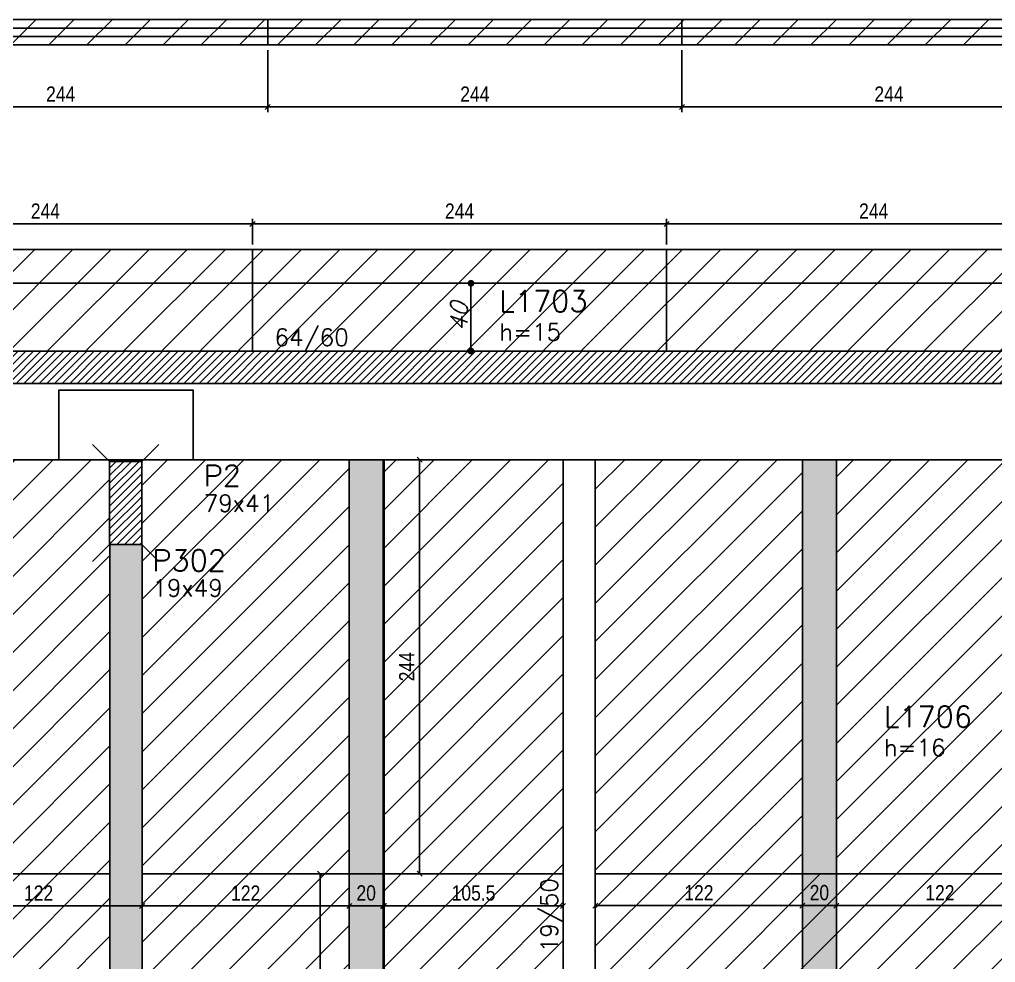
# Model space of a CAD drawing. Extents: x 1860 to 8661, y -614 to 3008.
# Drawn here: x 4074 to 4649, y 1777 to 2332 of the extents above; entities that cross this region are included whole.
import ezdxf

# ---------------------------------------------------------------- set-up
doc = ezdxf.new("R2010")
doc.units = 0
for name, color, linetype in [('COTA', 241, 'Continuous'), ('F-AUX-RED', 1, 'Continuous'), ('F-COTAS', 106, 'Continuous'), ('F-DESNIVEL-1', 254, 'Continuous'), ('F-LAJES', 3, 'Continuous'), ('F-LAJES-DIM', 2, 'Continuous'), ('F-LAJES-NOME', 4, 'Continuous'), ('F-PILARES-DIM', 172, 'Continuous'), ('F-PILARES-HACH', 174, 'Continuous'), ('F-PILARES-M', 170, 'Continuous'), ('F-PILARES-N', 170, 'Continuous'), ('F-PILARES-NASCE', 4, 'Continuous'), ('F-PILARES-NOME', 170, 'Continuous'), ('F-VIGAS', 3, 'Continuous'), ('F-VIGAS-DIM', 2, 'Continuous'), ('Painéis', 200, 'Continuous'), ('SARR_2.2x7', 40, 'Continuous')]:
    doc.layers.add(name, color=color, linetype=linetype)
doc.layers.add('Hachura', color=251, linetype='Continuous', lineweight=9)
doc.styles.add('COTA TECNICA-50', font='techl___.ttf', dxfattribs={"height": 9})
doc.styles.add('CP-TEXT-INCL', font='romans.shx', dxfattribs={"oblique": 20})
doc.styles.add('MCP', font='romans.shx')
doc.dimstyles.new('COTA PAINEL-50', dxfattribs={"dimtxt": 9, "dimasz": 3, "dimexe": 3, "dimexo": 3, "dimgap": 3, "dimtad": 1, "dimdec": 1, "dimzin": 12, "dimdsep": 46, "dimtxsty": 'COTA TECNICA-50', "dimblk1": 'OBLIQUE', "dimblk2": 'OBLIQUE', "dimsah": 1, "dimcen": 0.9, "dimclrd": 4, "dimclre": 4, "dimclrt": 240, "dimadec": 1, "dimazin": 3, "dimtfac": 1, "dimtdec": 1, "dimtmove": 0, "dimatfit": 3, "dimfxl": 1, "dimtolj": 1, "dimtzin": 12, "dimarcsym": 0})
doc.dimstyles.new('CP-COTAS-50', dxfattribs={"dimscale": 0.8, "dimtxt": 12.5, "dimasz": 5, "dimexe": 5, "dimexo": 5, "dimgap": 2.5, "dimtad": 1, "dimdec": 1, "dimdsep": 46, "dimtxsty": 'CP-TEXT-INCL', "dimblk1": 'DOT', "dimblk2": 'DOT', "dimsah": 1, "dimcen": 9, "dimclrd": 256, "dimclre": 256, "dimclrt": 256, "dimadec": 0, "dimazin": 0, "dimtfac": 1, "dimtdec": 1, "dimtmove": 2, "dimatfit": 3, "dimldrblk": 'DOT', "dimfxl": 5, "dimtolj": 1, "dimarcsym": 0})

# ---------------------------------------------------------------- blocks, each defined once
blk = doc.blocks.new('_Dot')
at = {"color": 0, "linetype": 'ByBlock', "lineweight": -2}
blk.add_line((-0.5, 0), (-1, 0), dxfattribs=at)
at = {"color": 0, "linetype": 'ByBlock', "const_width": 0.5}
blk.add_lwpolyline([(-0.25, 0, 1), (0.25, 0, 1)], format="xyb", close=True, dxfattribs=at)
blk = doc.blocks.new('*D67')
at = {"layer": 'Defpoints', "color": 0, "transparency": 16777216}
for p in [(4339.61, 2176.89), (4339.61, 2136.89), (4339.61, 2136.89)]:
    blk.add_point(p, dxfattribs=at)
at = {"layer": 'F-COTAS', "lineweight": -2, "transparency": 16777216}
blk.add_line((4339.61, 2172.89), (4339.61, 2140.89), dxfattribs=at)
at = {"layer": 'F-COTAS', "lineweight": -2, "transparency": 16777216, "xscale": 4, "yscale": 4, "zscale": 4}
for p, rotation in [((4339.61, 2176.89), 90), ((4339.61, 2136.89), 270)]:
    blk.add_blockref('_Dot', p, dxfattribs=dict(at, rotation=rotation))
at = {"layer": 'F-COTAS', "transparency": 16777216, "insert": (4332.61, 2156.89), "char_height": 10, "attachment_point": 5, "rotation": 90, "style": 'CP-TEXT-INCL'}
blk.add_mtext('\\A1;40', dxfattribs=at)
blk = doc.blocks.new('_Oblique')
at = {"color": 0, "linetype": 'ByBlock', "lineweight": -2}
blk.add_line((-0.5, -0.5), (0.5, 0.5), dxfattribs=at)
blk = doc.blocks.new('*D80')
at = {"layer": 'COTA', "color": 4, "lineweight": -2, "transparency": 16777216}
for p, q in [((4412.87, 1825.89), (4412.87, 1807.12)), ((4534.87, 1825.89), (4534.87, 1807.12)), ((4412.87, 1810.12), (4534.87, 1810.12))]:
    blk.add_line(p, q, dxfattribs=at)
at = {"layer": 'Defpoints', "color": 0, "transparency": 16777216}
for p in [(4412.87, 1828.89), (4534.87, 1828.89), (4534.87, 1810.12)]:
    blk.add_point(p, dxfattribs=at)
at = {"layer": 'COTA', "color": 4, "lineweight": -2, "transparency": 16777216, "xscale": 3, "yscale": 3, "zscale": 3, "rotation": 180}
blk.add_blockref('_Oblique', (4412.87, 1810.12), dxfattribs=at)
at = {"layer": 'COTA', "color": 4, "lineweight": -2, "transparency": 16777216, "xscale": 3, "yscale": 3, "zscale": 3}
blk.add_blockref('_Oblique', (4534.87, 1810.12), dxfattribs=at)
at = {"layer": 'COTA', "color": 240, "transparency": 16777216, "insert": (4473.87, 1817.67), "char_height": 9, "attachment_point": 5, "style": 'COTA TECNICA-50'}
blk.add_mtext('\\A1;122', dxfattribs=at)
blk = doc.blocks.new('*D81')
at = {"layer": 'COTA', "color": 4, "lineweight": -2, "transparency": 16777216}
for p, q in [((4534.87, 1825.89), (4534.87, 1807.12)), ((4554.87, 1825.89), (4554.87, 1807.12)), ((4534.87, 1810.12), (4554.87, 1810.12))]:
    blk.add_line(p, q, dxfattribs=at)
at = {"layer": 'Defpoints', "color": 0, "transparency": 16777216}
for p in [(4534.87, 1828.89), (4554.87, 1828.89), (4554.87, 1810.12)]:
    blk.add_point(p, dxfattribs=at)
at = {"layer": 'COTA', "color": 4, "lineweight": -2, "transparency": 16777216, "xscale": 3, "yscale": 3, "zscale": 3, "rotation": 180}
blk.add_blockref('_Oblique', (4534.87, 1810.12), dxfattribs=at)
at = {"layer": 'COTA', "color": 4, "lineweight": -2, "transparency": 16777216, "xscale": 3, "yscale": 3, "zscale": 3}
blk.add_blockref('_Oblique', (4554.87, 1810.12), dxfattribs=at)
at = {"layer": 'COTA', "color": 240, "transparency": 16777216, "insert": (4544.87, 1817.71), "char_height": 9, "attachment_point": 5, "style": 'COTA TECNICA-50'}
blk.add_mtext('\\A1;20', dxfattribs=at)
blk = doc.blocks.new('*D82')
at = {"layer": 'COTA', "color": 4, "lineweight": -2, "transparency": 16777216}
for p, q in [((4554.87, 1825.89), (4554.87, 1807.12)), ((4676.87, 1825.89), (4676.87, 1807.12)), ((4554.87, 1810.12), (4676.87, 1810.12))]:
    blk.add_line(p, q, dxfattribs=at)
at = {"layer": 'Defpoints', "color": 0, "transparency": 16777216}
for p in [(4554.87, 1828.89), (4676.87, 1828.89), (4676.87, 1810.12)]:
    blk.add_point(p, dxfattribs=at)
at = {"layer": 'COTA', "color": 4, "lineweight": -2, "transparency": 16777216, "xscale": 3, "yscale": 3, "zscale": 3, "rotation": 180}
blk.add_blockref('_Oblique', (4554.87, 1810.12), dxfattribs=at)
at = {"layer": 'COTA', "color": 4, "lineweight": -2, "transparency": 16777216, "xscale": 3, "yscale": 3, "zscale": 3}
blk.add_blockref('_Oblique', (4676.87, 1810.12), dxfattribs=at)
at = {"layer": 'COTA', "color": 240, "transparency": 16777216, "insert": (4615.87, 1817.67), "char_height": 9, "attachment_point": 5, "style": 'COTA TECNICA-50'}
blk.add_mtext('\\A1;122', dxfattribs=at)
blk = doc.blocks.new('*D376')
at = {"layer": 'COTA', "color": 4, "lineweight": -2, "transparency": 16777216}
for p, q in [((3966.87, 2199.79), (3966.87, 2214.83)), ((4210.87, 2199.79), (4210.87, 2214.83)), ((3966.87, 2211.83), (4210.87, 2211.83))]:
    blk.add_line(p, q, dxfattribs=at)
at = {"layer": 'Defpoints', "color": 0, "transparency": 16777216}
for p in [(4210.87, 2211.83), (3966.87, 2196.79), (4210.87, 2196.79)]:
    blk.add_point(p, dxfattribs=at)
at = {"layer": 'COTA', "color": 4, "lineweight": -2, "transparency": 16777216, "xscale": 3, "yscale": 3, "zscale": 3, "rotation": 180}
blk.add_blockref('_Oblique', (3966.87, 2211.83), dxfattribs=at)
at = {"layer": 'COTA', "color": 4, "lineweight": -2, "transparency": 16777216, "xscale": 3, "yscale": 3, "zscale": 3}
blk.add_blockref('_Oblique', (4210.87, 2211.83), dxfattribs=at)
at = {"layer": 'COTA', "color": 240, "transparency": 16777216, "insert": (4088.87, 2219.4), "char_height": 9, "attachment_point": 5, "style": 'COTA TECNICA-50'}
blk.add_mtext('\\A1;244', dxfattribs=at)
blk = doc.blocks.new('*D377')
at = {"layer": 'COTA', "color": 4, "lineweight": -2, "transparency": 16777216}
for p, q in [((4210.87, 2199.79), (4210.87, 2214.83)), ((4454.87, 2199.79), (4454.87, 2214.83)), ((4210.87, 2211.83), (4454.87, 2211.83))]:
    blk.add_line(p, q, dxfattribs=at)
at = {"layer": 'Defpoints', "color": 0, "transparency": 16777216}
for p in [(4454.87, 2211.83), (4210.87, 2196.79), (4454.87, 2196.79)]:
    blk.add_point(p, dxfattribs=at)
at = {"layer": 'COTA', "color": 4, "lineweight": -2, "transparency": 16777216, "xscale": 3, "yscale": 3, "zscale": 3, "rotation": 180}
blk.add_blockref('_Oblique', (4210.87, 2211.83), dxfattribs=at)
at = {"layer": 'COTA', "color": 4, "lineweight": -2, "transparency": 16777216, "xscale": 3, "yscale": 3, "zscale": 3}
blk.add_blockref('_Oblique', (4454.87, 2211.83), dxfattribs=at)
at = {"layer": 'COTA', "color": 240, "transparency": 16777216, "insert": (4332.87, 2219.4), "char_height": 9, "attachment_point": 5, "style": 'COTA TECNICA-50'}
blk.add_mtext('\\A1;244', dxfattribs=at)
blk = doc.blocks.new('*D378')
at = {"layer": 'COTA', "color": 4, "lineweight": -2, "transparency": 16777216}
for p, q in [((4454.87, 2199.79), (4454.87, 2214.83)), ((4698.87, 2199.79), (4698.87, 2214.83)), ((4454.87, 2211.83), (4698.87, 2211.83))]:
    blk.add_line(p, q, dxfattribs=at)
at = {"layer": 'Defpoints', "color": 0, "transparency": 16777216}
for p in [(4698.87, 2211.83), (4454.87, 2196.79), (4698.87, 2196.79)]:
    blk.add_point(p, dxfattribs=at)
at = {"layer": 'COTA', "color": 4, "lineweight": -2, "transparency": 16777216, "xscale": 3, "yscale": 3, "zscale": 3, "rotation": 180}
blk.add_blockref('_Oblique', (4454.87, 2211.83), dxfattribs=at)
at = {"layer": 'COTA', "color": 4, "lineweight": -2, "transparency": 16777216, "xscale": 3, "yscale": 3, "zscale": 3}
blk.add_blockref('_Oblique', (4698.87, 2211.83), dxfattribs=at)
at = {"layer": 'COTA', "color": 240, "transparency": 16777216, "insert": (4576.87, 2219.4), "char_height": 9, "attachment_point": 5, "style": 'COTA TECNICA-50'}
blk.add_mtext('\\A1;244', dxfattribs=at)
blk = doc.blocks.new('*D324')
at = {"layer": 'COTA', "color": 4, "lineweight": -2, "transparency": 16777216}
for p, q in [((3975.87, 2314.3), (3975.87, 2277.79)), ((4219.87, 2314.3), (4219.87, 2277.79)), ((3975.87, 2280.79), (4219.87, 2280.79))]:
    blk.add_line(p, q, dxfattribs=at)
at = {"layer": 'Defpoints', "color": 0, "transparency": 16777216}
for p in [(3975.87, 2317.3), (4219.87, 2317.3), (4219.87, 2280.79)]:
    blk.add_point(p, dxfattribs=at)
at = {"layer": 'COTA', "color": 4, "lineweight": -2, "transparency": 16777216, "xscale": 3, "yscale": 3, "zscale": 3, "rotation": 180}
blk.add_blockref('_Oblique', (3975.87, 2280.79), dxfattribs=at)
at = {"layer": 'COTA', "color": 4, "lineweight": -2, "transparency": 16777216, "xscale": 3, "yscale": 3, "zscale": 3}
blk.add_blockref('_Oblique', (4219.87, 2280.79), dxfattribs=at)
at = {"layer": 'COTA', "color": 240, "transparency": 16777216, "insert": (4097.87, 2288.35), "char_height": 9, "attachment_point": 5, "style": 'COTA TECNICA-50'}
blk.add_mtext('\\A1;244', dxfattribs=at)
blk = doc.blocks.new('*D325')
at = {"layer": 'COTA', "color": 4, "lineweight": -2, "transparency": 16777216}
for p, q in [((4219.87, 2314.3), (4219.87, 2277.79)), ((4463.87, 2314.3), (4463.87, 2277.79)), ((4219.87, 2280.79), (4463.87, 2280.79))]:
    blk.add_line(p, q, dxfattribs=at)
at = {"layer": 'Defpoints', "color": 0, "transparency": 16777216}
for p in [(4219.87, 2317.3), (4463.87, 2317.3), (4463.87, 2280.79)]:
    blk.add_point(p, dxfattribs=at)
at = {"layer": 'COTA', "color": 4, "lineweight": -2, "transparency": 16777216, "xscale": 3, "yscale": 3, "zscale": 3, "rotation": 180}
blk.add_blockref('_Oblique', (4219.87, 2280.79), dxfattribs=at)
at = {"layer": 'COTA', "color": 4, "lineweight": -2, "transparency": 16777216, "xscale": 3, "yscale": 3, "zscale": 3}
blk.add_blockref('_Oblique', (4463.87, 2280.79), dxfattribs=at)
at = {"layer": 'COTA', "color": 240, "transparency": 16777216, "insert": (4341.87, 2288.35), "char_height": 9, "attachment_point": 5, "style": 'COTA TECNICA-50'}
blk.add_mtext('\\A1;244', dxfattribs=at)
blk = doc.blocks.new('*D326')
at = {"layer": 'COTA', "color": 4, "lineweight": -2, "transparency": 16777216}
for p, q in [((4463.87, 2314.3), (4463.87, 2277.79)), ((4707.87, 2314.3), (4707.87, 2277.79)), ((4463.87, 2280.79), (4707.87, 2280.79))]:
    blk.add_line(p, q, dxfattribs=at)
at = {"layer": 'Defpoints', "color": 0, "transparency": 16777216}
for p in [(4463.87, 2317.3), (4707.87, 2317.3), (4707.87, 2280.79)]:
    blk.add_point(p, dxfattribs=at)
at = {"layer": 'COTA', "color": 4, "lineweight": -2, "transparency": 16777216, "xscale": 3, "yscale": 3, "zscale": 3, "rotation": 180}
blk.add_blockref('_Oblique', (4463.87, 2280.79), dxfattribs=at)
at = {"layer": 'COTA', "color": 4, "lineweight": -2, "transparency": 16777216, "xscale": 3, "yscale": 3, "zscale": 3}
blk.add_blockref('_Oblique', (4707.87, 2280.79), dxfattribs=at)
at = {"layer": 'COTA', "color": 240, "transparency": 16777216, "insert": (4585.87, 2288.35), "char_height": 9, "attachment_point": 5, "style": 'COTA TECNICA-50'}
blk.add_mtext('\\A1;244', dxfattribs=at)
blk = doc.blocks.new('*D672')
at = {"layer": 'COTA', "color": 4, "lineweight": -2, "transparency": 16777216}
for p, q in [((4023.87, 1825.89), (4023.87, 1806.93)), ((4145.87, 1825.89), (4145.87, 1806.93)), ((4023.87, 1809.93), (4145.87, 1809.93))]:
    blk.add_line(p, q, dxfattribs=at)
at = {"layer": 'Defpoints', "color": 0, "transparency": 16777216}
for p in [(4023.87, 1828.89), (4145.87, 1828.89), (4145.87, 1809.93)]:
    blk.add_point(p, dxfattribs=at)
at = {"layer": 'COTA', "color": 4, "lineweight": -2, "transparency": 16777216, "xscale": 3, "yscale": 3, "zscale": 3, "rotation": 180}
blk.add_blockref('_Oblique', (4023.87, 1809.93), dxfattribs=at)
at = {"layer": 'COTA', "color": 4, "lineweight": -2, "transparency": 16777216, "xscale": 3, "yscale": 3, "zscale": 3}
blk.add_blockref('_Oblique', (4145.87, 1809.93), dxfattribs=at)
at = {"layer": 'COTA', "color": 240, "transparency": 16777216, "insert": (4084.87, 1817.48), "char_height": 9, "attachment_point": 5, "style": 'COTA TECNICA-50'}
blk.add_mtext('\\A1;122', dxfattribs=at)
blk = doc.blocks.new('*D673')
at = {"layer": 'COTA', "color": 4, "lineweight": -2, "transparency": 16777216}
for p, q in [((4145.87, 1825.89), (4145.87, 1806.93)), ((4267.87, 1825.89), (4267.87, 1806.93)), ((4145.87, 1809.93), (4267.87, 1809.93))]:
    blk.add_line(p, q, dxfattribs=at)
at = {"layer": 'Defpoints', "color": 0, "transparency": 16777216}
for p in [(4145.87, 1828.89), (4267.87, 1828.89), (4267.87, 1809.93)]:
    blk.add_point(p, dxfattribs=at)
at = {"layer": 'COTA', "color": 4, "lineweight": -2, "transparency": 16777216, "xscale": 3, "yscale": 3, "zscale": 3, "rotation": 180}
blk.add_blockref('_Oblique', (4145.87, 1809.93), dxfattribs=at)
at = {"layer": 'COTA', "color": 4, "lineweight": -2, "transparency": 16777216, "xscale": 3, "yscale": 3, "zscale": 3}
blk.add_blockref('_Oblique', (4267.87, 1809.93), dxfattribs=at)
at = {"layer": 'COTA', "color": 240, "transparency": 16777216, "insert": (4206.87, 1817.48), "char_height": 9, "attachment_point": 5, "style": 'COTA TECNICA-50'}
blk.add_mtext('\\A1;122', dxfattribs=at)
blk = doc.blocks.new('*D674')
at = {"layer": 'COTA', "color": 4, "lineweight": -2, "transparency": 16777216}
for p, q in [((4267.87, 1825.89), (4267.87, 1806.93)), ((4287.87, 1825.89), (4287.87, 1806.93)), ((4267.87, 1809.93), (4287.87, 1809.93))]:
    blk.add_line(p, q, dxfattribs=at)
at = {"layer": 'Defpoints', "color": 0, "transparency": 16777216}
for p in [(4267.87, 1828.89), (4287.87, 1828.89), (4287.87, 1809.93)]:
    blk.add_point(p, dxfattribs=at)
at = {"layer": 'COTA', "color": 4, "lineweight": -2, "transparency": 16777216, "xscale": 3, "yscale": 3, "zscale": 3, "rotation": 180}
blk.add_blockref('_Oblique', (4267.87, 1809.93), dxfattribs=at)
at = {"layer": 'COTA', "color": 4, "lineweight": -2, "transparency": 16777216, "xscale": 3, "yscale": 3, "zscale": 3}
blk.add_blockref('_Oblique', (4287.87, 1809.93), dxfattribs=at)
at = {"layer": 'COTA', "color": 240, "transparency": 16777216, "insert": (4277.87, 1817.52), "char_height": 9, "attachment_point": 5, "style": 'COTA TECNICA-50'}
blk.add_mtext('\\A1;20', dxfattribs=at)
blk = doc.blocks.new('*D675')
at = {"layer": 'COTA', "color": 4, "lineweight": -2, "transparency": 16777216}
for p, q in [((4288.37, 1825.89), (4288.37, 1806.93)), ((4393.87, 1825.89), (4393.87, 1806.93)), ((4288.37, 1809.93), (4393.87, 1809.93))]:
    blk.add_line(p, q, dxfattribs=at)
at = {"layer": 'Defpoints', "color": 0, "transparency": 16777216}
for p in [(4288.37, 1828.89), (4393.87, 1828.89), (4393.87, 1809.93)]:
    blk.add_point(p, dxfattribs=at)
at = {"layer": 'COTA', "color": 4, "lineweight": -2, "transparency": 16777216, "xscale": 3, "yscale": 3, "zscale": 3, "rotation": 180}
blk.add_blockref('_Oblique', (4288.37, 1809.93), dxfattribs=at)
at = {"layer": 'COTA', "color": 4, "lineweight": -2, "transparency": 16777216, "xscale": 3, "yscale": 3, "zscale": 3}
blk.add_blockref('_Oblique', (4393.87, 1809.93), dxfattribs=at)
at = {"layer": 'COTA', "color": 240, "transparency": 16777216, "insert": (4341.12, 1817.52), "char_height": 9, "attachment_point": 5, "style": 'COTA TECNICA-50'}
blk.add_mtext('\\A1;105.5', dxfattribs=at)
blk = doc.blocks.new('*D681')
at = {"layer": 'COTA', "color": 4, "lineweight": -2, "transparency": 16777216}
for p, q in [((4285.37, 1828.89), (4247.68, 1828.89)), ((4250.68, 1584.89), (4250.68, 1828.89)), ((4285.37, 1584.89), (4247.68, 1584.89))]:
    blk.add_line(p, q, dxfattribs=at)
at = {"layer": 'Defpoints', "color": 0, "transparency": 16777216}
for p in [(4250.68, 1828.89), (4288.37, 1828.89), (4288.37, 1584.89)]:
    blk.add_point(p, dxfattribs=at)
at = {"layer": 'COTA', "color": 4, "lineweight": -2, "transparency": 16777216, "xscale": 3, "yscale": 3, "zscale": 3}
for p, rotation in [((4250.68, 1828.89), 90), ((4250.68, 1584.89), 270)]:
    blk.add_blockref('_Oblique', p, dxfattribs=dict(at, rotation=rotation))
at = {"layer": 'COTA', "color": 240, "transparency": 16777216, "insert": (4243.12, 1706.89), "char_height": 9, "attachment_point": 5, "rotation": 90, "style": 'COTA TECNICA-50'}
blk.add_mtext('\\A1;244', dxfattribs=at)
blk = doc.blocks.new('*D679')
at = {"layer": 'COTA', "color": 4, "lineweight": -2, "transparency": 16777216}
for p, q in [((4291.37, 2072.89), (4312.33, 2072.89)), ((4309.33, 1828.89), (4309.33, 2072.89)), ((4291.37, 1828.89), (4312.33, 1828.89))]:
    blk.add_line(p, q, dxfattribs=at)
at = {"layer": 'Defpoints', "color": 0, "transparency": 16777216}
for p in [(4288.37, 2072.89), (4309.33, 2072.89), (4288.37, 1828.89)]:
    blk.add_point(p, dxfattribs=at)
at = {"layer": 'COTA', "color": 4, "lineweight": -2, "transparency": 16777216, "xscale": 3, "yscale": 3, "zscale": 3}
for p, rotation in [((4309.33, 2072.89), 90), ((4309.33, 1828.89), 270)]:
    blk.add_blockref('_Oblique', p, dxfattribs=dict(at, rotation=rotation))
at = {"layer": 'COTA', "color": 240, "transparency": 16777216, "insert": (4301.76, 1950.89), "char_height": 9, "attachment_point": 5, "rotation": 90, "style": 'COTA TECNICA-50'}
blk.add_mtext('\\A1;244', dxfattribs=at)

msp = doc.modelspace()

# ---------------------------------------------------------------- hatches: boundary and pattern name
at = {"layer": 'F-AUX-RED'}
h = msp.add_hatch(dxfattribs=at)
h.set_pattern_fill('ANSI31', color=256)
h.set_pattern_definition([(45, (4454.8736, -4261.1125), (-2.245064, 2.245064), [])])
h.paths.add_polyline_path([(5582.87, 2136.89), (3294.87, 2136.89), (3294.87, 2117.89), (5563.87, 2117.89), (5563.87, 2029.89), (5582.87, 2029.89)])
at = {"layer": 'F-PILARES-HACH', "linetype": 'Continuous'}
h = msp.add_hatch(dxfattribs=at)
h.set_pattern_fill('ANSI31', color=256, style=0)
h.set_pattern_definition([(45, (4454.8736, 10738.8875), (-2.245064, 2.245064), [])])
h.paths.add_polyline_path([(4126.63, 2022.92), (4145.63, 2022.92), (4145.63, 2071.92), (4126.63, 2071.92)], flags=16)
at = {"layer": 'Hachura', "linetype": 'ByBlock'}
h = msp.add_hatch(dxfattribs=at)
h.set_pattern_fill('ANSI31', color=256, scale=5)
h.paths.add_polyline_path([(3234.87, 1436.29), (3294.87, 1436.29), (3294.87, 1680.29), (3234.87, 1680.29)])
h.paths.add_polyline_path([(3234.87, 1680.29), (3294.87, 1680.29), (3294.87, 1924.29), (3234.87, 1924.29)])
h.paths.add_polyline_path([(3234.87, 1924.29), (3294.87, 1924.29), (3294.87, 2136.79), (3234.87, 2136.79)])
h.paths.add_polyline_path([(3478.87, 2136.79), (3478.87, 2196.79), (3234.87, 2196.79), (3234.87, 2136.79)])
h.paths.add_polyline_path([(3722.87, 2136.79), (3722.87, 2196.79), (3478.87, 2196.79), (3478.87, 2136.79)])
h.paths.add_polyline_path([(3966.87, 2136.79), (3966.87, 2196.79), (3722.87, 2196.79), (3722.87, 2136.79)])
h.paths.add_polyline_path([(4210.87, 2136.79), (4210.87, 2196.79), (3966.87, 2196.79), (3966.87, 2136.79)])
h.paths.add_polyline_path([(4454.87, 2136.79), (4454.87, 2196.79), (4210.87, 2196.79), (4210.87, 2136.79)])
h.paths.add_polyline_path([(4454.87, 2196.79), (4454.87, 2136.79), (4698.87, 2136.79), (4698.87, 2196.79)])
h.paths.add_polyline_path([(4698.87, 2196.79), (4698.87, 2136.79), (4942.87, 2136.79), (4942.87, 2196.79)])
h.paths.add_polyline_path([(4942.87, 2196.79), (4942.87, 2136.79), (5186.87, 2136.79), (5186.87, 2196.79)])
h.paths.add_polyline_path([(5186.87, 2196.79), (5186.87, 2136.79), (5430.87, 2136.79), (5430.87, 2196.79)])
h.paths.add_polyline_path([(5520.87, 2136.79), (5520.87, 2196.79), (5430.87, 2196.79), (5430.87, 2136.79)])
h.paths.add_polyline_path([(5439.87, 2332.3), (5439.87, 2317.3), (5535.87, 2317.3), (5535.87, 2332.3)])
h.paths.add_polyline_path([(5439.87, 2317.3), (5439.87, 2332.3), (5195.87, 2332.3), (5195.87, 2317.3)])
h.paths.add_polyline_path([(4951.87, 2332.3), (4951.87, 2317.3), (5195.87, 2317.3), (5195.87, 2332.3)])
h.paths.add_polyline_path([(4951.87, 2317.3), (4951.87, 2332.3), (4707.87, 2332.3), (4707.87, 2317.3)])
h.paths.add_polyline_path([(4463.87, 2332.3), (4463.87, 2317.3), (4707.87, 2317.3), (4707.87, 2332.3)])
h.paths.add_polyline_path([(4219.87, 2332.3), (4219.87, 2317.3), (4463.87, 2317.3), (4463.87, 2332.3)])
h.paths.add_polyline_path([(4219.87, 2317.3), (4219.87, 2332.3), (3975.87, 2332.3), (3975.87, 2317.3)])
h.paths.add_polyline_path([(3975.87, 2317.3), (3975.87, 2332.3), (3731.87, 2332.3), (3731.87, 2317.3)])
h.paths.add_polyline_path([(3731.87, 2317.3), (3731.87, 2332.3), (3487.87, 2332.3), (3487.87, 2317.3)])
h.paths.add_polyline_path([(3243.87, 2332.3), (3243.87, 2317.3), (3487.87, 2317.3), (3487.87, 2332.3)])
h.paths.add_polyline_path([(3153.66, 1932.79), (3168.66, 1932.79), (3168.66, 2176.79), (3153.66, 2176.79)])
h.paths.add_polyline_path([(3168.66, 1932.79), (3153.66, 1932.79), (3153.66, 1688.79), (3168.66, 1688.79)])
h.paths.add_polyline_path([(3153.66, 1665.29), (3168.66, 1665.29), (3168.66, 1688.79), (3153.66, 1688.79)])
h.paths.add_polyline_path([(3153.66, 1421.29), (3168.66, 1421.29), (3168.66, 1665.29), (3153.66, 1665.29)])
h = msp.add_hatch(dxfattribs=at)
h.set_pattern_fill('ANSI31', color=256, scale=5)
h.paths.add_polyline_path([(3707.37, 2072.89), (3585.37, 2072.89), (3585.37, 1828.89), (3707.37, 1828.89)])
h.paths.add_polyline_path([(3707.37, 1828.89), (3585.37, 1828.89), (3585.37, 1584.89), (3707.37, 1584.89)])
h.paths.add_polyline_path([(3727.37, 1828.89), (3707.37, 1828.89), (3707.37, 1584.89), (3727.37, 1584.89)])
h.paths.add_polyline_path([(3707.37, 1828.89), (3727.37, 1828.89), (3727.37, 2072.89), (3707.37, 2072.89)])
h.paths.add_polyline_path([(3849.37, 2070.89), (3847.37, 2072.89), (3797.37, 2072.89), (3727.37, 2072.89), (3727.37, 1828.89), (3849.37, 1828.89)])
h.paths.add_polyline_path([(3849.37, 1828.89), (3727.37, 1828.89), (3727.37, 1584.89), (3849.37, 1584.89)])
h.paths.add_polyline_path([(3869.37, 1828.89), (3849.37, 1828.89), (3849.37, 1584.89), (3869.37, 1584.89)])
h.paths.add_polyline_path([(3869.37, 2072.89), (3849.37, 2072.89), (3849.37, 1828.89), (3869.37, 1828.89)])
h.paths.add_polyline_path([(3869.37, 1828.89), (3991.37, 1828.89), (3991.37, 2072.89), (3869.37, 2072.89)])
h.paths.add_polyline_path([(3991.37, 1828.89), (3869.37, 1828.89), (3869.37, 1584.89), (3991.37, 1584.89)])
h.paths.add_polyline_path([(4023.87, 1584.89), (4126.87, 1584.89), (4126.87, 1828.89), (4023.87, 1828.89)])
h.paths.add_polyline_path([(4126.87, 2022.92), (4126.63, 2022.92), (4126.63, 2071.92), (4125.66, 2072.89), (4096.87, 2072.89), (4023.87, 2072.89), (4023.87, 1828.89), (4126.87, 1828.89)])
h.paths.add_polyline_path([(4145.87, 1584.89), (4267.87, 1584.89), (4267.87, 1828.89), (4145.87, 1828.89)])
h = msp.add_hatch(color=256, dxfattribs=at)
h.dxf.hatch_style = 1
h.paths.add_polyline_path([(3707.37, 1828.89), (3727.37, 1828.89), (3727.37, 2072.89), (3707.37, 2072.89)])
h.paths.add_polyline_path([(3727.37, 1828.89), (3707.37, 1828.89), (3707.37, 1584.89), (3727.37, 1584.89)])
h.paths.add_polyline_path([(3707.37, 1403.39), (3727.37, 1403.39), (3727.37, 1584.89), (3707.37, 1584.89)])
h.paths.add_polyline_path([(3849.37, 1403.39), (3869.37, 1403.39), (3869.37, 1584.89), (3849.37, 1584.89)])
h.paths.add_polyline_path([(3869.37, 1828.89), (3849.37, 1828.89), (3849.37, 1584.89), (3869.37, 1584.89)])
h.paths.add_polyline_path([(3869.37, 2072.89), (3849.37, 2072.89), (3849.37, 1828.89), (3869.37, 1828.89)])
h.paths.add_polyline_path([(3991.37, 1828.89), (4023.87, 1828.89), (4023.87, 2072.89), (3991.37, 2072.89)])
h.paths.add_polyline_path([(4023.87, 1828.89), (3991.37, 1828.89), (3991.37, 1584.89), (4023.87, 1584.89)])
h.paths.add_polyline_path([(4023.87, 1584.89), (3991.37, 1584.89), (3991.37, 1403.39), (4023.87, 1403.39)])
h.paths.add_polyline_path([(4267.87, 1403.39), (4287.87, 1403.39), (4287.87, 1584.89), (4267.87, 1584.89)])
h.paths.add_polyline_path([(4267.87, 1584.89), (4287.87, 1584.89), (4287.87, 1828.89), (4267.87, 1828.89)])
h.paths.add_polyline_path([(4267.87, 1828.89), (4287.87, 1828.89), (4287.87, 2072.89), (4267.87, 2072.89)])
h = msp.add_hatch(dxfattribs=at)
h.set_pattern_fill('ANSI31', color=256, scale=5)
h.paths.add_polyline_path([(4267.87, 2072.89), (4146.6, 2072.89), (4145.87, 2072.16), (4145.87, 1828.89), (4267.87, 1828.89)])
h = msp.add_hatch(dxfattribs=at)
h.set_pattern_fill('ANSI31', color=256, scale=5)
h.paths.add_polyline_path([(4393.87, 1828.89), (4288.37, 1828.89), (4288.37, 1603.39), (4393.87, 1603.39), (4393.87, 1622.39)])
h.paths.add_polyline_path([(4393.87, 2072.89), (4288.37, 2072.89), (4288.37, 1828.89), (4393.87, 1828.89)])
h = msp.add_hatch(dxfattribs=at)
h.set_pattern_fill('ANSI31', color=256, scale=5)
h.paths.add_polyline_path([(4534.87, 2072.89), (4412.87, 2072.89), (4412.87, 1828.89), (4534.87, 1828.89)])
h.paths.add_polyline_path([(4676.87, 2072.89), (4554.87, 2072.89), (4554.87, 1828.89), (4676.87, 1828.89)])
h.paths.add_polyline_path([(4700.87, 1828.89), (4822.87, 1828.89), (4822.87, 2072.89), (4797.87, 2072.89), (4700.87, 2072.89)])
h.paths.add_polyline_path([(4822.87, 1828.89), (4700.87, 1828.89), (4700.87, 1622.39), (4822.87, 1622.39)])
h = msp.add_hatch(color=256, dxfattribs=at)
h.dxf.hatch_style = 1
h.paths.add_polyline_path([(4554.87, 2072.89), (4534.87, 2072.89), (4534.87, 2053.39), (4554.87, 2053.39)])
h.paths.add_polyline_path([(4554.87, 2053.39), (4534.87, 2053.39), (4534.87, 2034.39), (4554.87, 2034.39)])
h.paths.add_polyline_path([(4554.87, 2034.39), (4534.87, 2034.39), (4534.87, 1828.89), (4554.87, 1828.89)])
h.paths.add_polyline_path([(4554.87, 1828.89), (4534.87, 1828.89), (4534.87, 1622.39), (4554.87, 1622.39)])
h.paths.add_polyline_path([(4700.87, 1828.89), (4677.37, 1828.89), (4677.37, 1622.39), (4700.87, 1622.39)])
h.paths.add_polyline_path([(4700.87, 2034.39), (4677.37, 2034.39), (4677.37, 1828.89), (4700.87, 1828.89)])
h.paths.add_polyline_path([(4700.87, 2053.39), (4677.37, 2053.39), (4677.37, 2034.39), (4700.87, 2034.39)])
h.paths.add_polyline_path([(4700.87, 2072.89), (4677.37, 2072.89), (4677.37, 2053.39), (4700.87, 2053.39)])
h = msp.add_hatch(dxfattribs=at)
h.set_pattern_fill('ANSI31', color=256, scale=5)
h.paths.add_polyline_path([(4412.87, 1622.39), (4534.87, 1622.39), (4534.87, 1828.89), (4412.87, 1828.89)])
h.paths.add_polyline_path([(4534.87, 1622.39), (4554.87, 1622.39), (4554.87, 1828.89), (4534.87, 1828.89)])
h.paths.add_polyline_path([(4676.87, 1828.89), (4554.87, 1828.89), (4554.87, 1622.39), (4658.87, 1622.39), (4676.87, 1622.39)])
h.paths.add_polyline_path([(4836.87, 1666.39), (4836.87, 1622.39), (5050.87, 1622.39), (5069.87, 1622.39), (5069.87, 1666.39)])
h.paths.add_polyline_path([(5069.87, 1646.39), (5069.87, 1622.39), (5069.87, 1567.39), (5191.87, 1567.39), (5191.87, 1646.39)])

# ---------------------------------------------------------------- linework, layer by layer
at = {"layer": 'F-AUX-RED', "color": 2}
for p, q in [((5582.87, 2136.89), (3294.87, 2136.89)), ((3294.87, 2117.89), (5563.87, 2117.89))]:
    msp.add_line(p, q, dxfattribs=at)
at = {"layer": 'F-DESNIVEL-1', "linetype": 'Continuous'}
for points in [[(4145.87, 2071.92), (4145.87, 2072.79), (4126.87, 2072.79)], [(4145.87, 2071.92), (4126.87, 2072.79), (4126.87, 2071.92)], [(4145.87, 2071.92), (4126.87, 2071.92), (4145.87, 2071.92)], [(4143.47, 1403.49), (4145.87, 2022.92), (4126.87, 2022.92)], [(4143.47, 1403.49), (4126.87, 2022.92), (4126.87, 1403.49)], [(4143.47, 1403.49), (4145.87, 1403.39), (4145.87, 2022.92)]]:
    msp.add_solid(points, dxfattribs=at)
at = {"layer": 'F-LAJES', "linetype": 'Continuous'}
msp.add_line((3254.87, 2176.89), (5535.87, 2176.89), dxfattribs=at)
at = {"layer": 'F-PILARES-M', "linetype": 'Continuous'}
msp.add_lwpolyline([(4096.87, 2072.89), (4175.87, 2072.89), (4175.87, 2113.89), (4096.87, 2113.89), (4096.87, 2072.89)], dxfattribs=at)
at = {"layer": 'F-PILARES-N', "linetype": 'Continuous'}
msp.add_lwpolyline([(4126.63, 2022.92), (4145.63, 2022.92), (4145.63, 2071.92), (4126.63, 2071.92), (4126.63, 2022.92)], dxfattribs=at)
at = {"layer": 'F-PILARES-NASCE', "linetype": 'Continuous'}
for p, q in [((4126.63, 2071.92), (4116.63, 2081.92)), ((4145.63, 2071.92), (4155.63, 2081.92)), ((4126.63, 2022.92), (4116.63, 2012.92)), ((4145.63, 2022.92), (4155.63, 2012.92))]:
    msp.add_line(p, q, dxfattribs=at)
at = {"layer": 'F-VIGAS'}
for points in [[(4136.37, 2136.89), (3831.87, 2136.89)], [(4403.37, 2136.89), (4136.37, 2136.89)], [(4837.37, 2136.89), (4403.37, 2136.89)], [(3847.37, 2072.89), (4096.87, 2072.89)], [(4126.87, 2072.89), (4126.87, 2071.92)], [(4145.87, 2071.92), (4145.87, 2072.89)], [(4175.87, 2072.89), (4393.87, 2072.89)], [(4393.87, 2072.89), (4393.87, 1622.39)], [(4412.87, 2072.89), (4393.87, 2072.89)], [(4412.87, 2072.89), (4797.87, 2072.89)], [(4412.87, 1622.39), (4412.87, 2072.89)], [(4126.87, 2022.92), (4126.87, 1384.39)], [(4145.87, 1384.39), (4145.87, 2022.92)]]:
    msp.add_lwpolyline(points, dxfattribs=at)
at = {"layer": 'Painéis'}
for p, q in [((3243.87, 2332.3), (5535.87, 2332.3)), ((4219.87, 2332.3), (4219.87, 2317.3)), ((4463.87, 2332.3), (4463.87, 2317.3)), ((3243.87, 2317.3), (5535.87, 2317.3)), ((4210.87, 2196.79), (4210.87, 2136.79)), ((4454.87, 2196.79), (4454.87, 2136.79))]:
    msp.add_line(p, q, dxfattribs=at)
msp.add_lwpolyline([(3234.87, 2136.79), (5520.87, 2136.79), (5520.87, 2196.79), (3234.87, 2196.79)], close=True, dxfattribs=at)
for points in [[(4267.87, 1403.39), (4267.87, 2072.89)], [(4287.87, 1403.39), (4287.87, 2072.89)], [(4288.37, 1403.39), (4288.37, 2072.89)], [(4534.87, 1622.39), (4534.87, 2072.89)], [(4554.87, 1622.39), (4554.87, 2072.89)], [(3585.37, 1828.89), (4126.87, 1828.89)], [(4145.87, 1828.89), (4393.87, 1828.89)], [(4412.87, 1828.89), (4822.87, 1828.89)]]:
    msp.add_lwpolyline(points, dxfattribs=at)
at = {"layer": 'SARR_2.2x7'}
for p, q in [((3975.87, 2327.3), (4219.87, 2327.3)), ((4219.87, 2327.3), (4463.87, 2327.3)), ((4463.87, 2327.3), (4707.87, 2327.3)), ((3975.87, 2322.3), (4219.87, 2322.3)), ((4219.87, 2322.3), (4463.87, 2322.3)), ((4463.87, 2322.3), (4707.87, 2322.3))]:
    msp.add_line(p, q, dxfattribs=at)

# ---------------------------------------------------------------- texts
at = {"layer": 'F-LAJES-DIM', "linetype": 'Continuous', "style": 'MCP'}
for s, p in [('h=15', (4356.32, 2143.12)), ('h=16', (4582.82, 1898.24))]:
    msp.add_text(s, height=10, dxfattribs=at).set_placement(p)
at = {"layer": 'F-LAJES-NOME', "linetype": 'Continuous', "style": 'MCP'}
for s, p in [('L1703', (4356.32, 2160.12)), ('L1706', (4582.82, 1915.24))]:
    msp.add_text(s, height=12.5, dxfattribs=at).set_placement(p)
at = {"layer": 'F-PILARES-DIM', "linetype": 'Continuous', "style": 'MCP'}
for s, p in [('79x41', (4182.12, 2042.26)), ('19x49', (4151.88, 1992.29))]:
    msp.add_text(s, height=10, dxfattribs=at).set_placement(p)
at = {"layer": 'F-PILARES-NOME', "linetype": 'Continuous', "style": 'MCP'}
for s, p in [('P2', (4182.12, 2057.26)), ('P302', (4151.88, 2007.29))]:
    msp.add_text(s, height=12.5, dxfattribs=at).set_placement(p)
at = {"layer": 'F-VIGAS-DIM', "linetype": 'Continuous', "style": 'MCP'}
msp.add_text('64/60', height=10, dxfattribs=at).set_placement((4223.87, 2140.01))
msp.add_text('19/50', height=10, rotation=90, dxfattribs=at).set_placement((4390.75, 1782.6))

# ---------------------------------------------------------------- dimensions: what is measured, and where the dimension line sits
at = {"layer": 'COTA'}
for base, p1, p2, picture, middle in [((4219.87, 2280.79), (3975.87, 2317.3), (4219.87, 2317.3), '*D324', (4097.87, 2288.35)), ((4463.87, 2280.79), (4219.87, 2317.3), (4463.87, 2317.3), '*D325', (4341.87, 2288.35)), ((4707.87, 2280.79), (4463.87, 2317.3), (4707.87, 2317.3), '*D326', (4585.87, 2288.35)), ((4210.87, 2211.83), (3966.87, 2196.79), (4210.87, 2196.79), '*D376', (4088.87, 2219.4)), ((4454.87, 2211.83), (4210.87, 2196.79), (4454.87, 2196.79), '*D377', (4332.87, 2219.4)), ((4267.87, 1809.93), (4145.87, 1828.89), (4267.87, 1828.89), '*D673', (4206.87, 1817.48)), ((4287.87, 1809.93), (4267.87, 1828.89), (4287.87, 1828.89), '*D674', (4277.87, 1817.52)), ((4554.87, 1810.12), (4534.87, 1828.89), (4554.87, 1828.89), '*D81', (4544.87, 1817.71)), ((4676.87, 1810.12), (4554.87, 1828.89), (4676.87, 1828.89), '*D82', (4615.87, 1817.67))]:
    dim = msp.add_linear_dim(base=base, p1=p1, p2=p2, dimstyle='COTA PAINEL-50', override={"dimtmove": 1}, dxfattribs=at)
    dim.commit()
    dim.dimension.update_dxf_attribs({"geometry": picture, "text_midpoint": middle})
for base, p1, p2, picture, middle in [((4698.87, 2211.83), (4454.87, 2196.79), (4698.87, 2196.79), '*D378', (4576.87, 2219.4)), ((4145.87, 1809.93), (4023.87, 1828.89), (4145.87, 1828.89), '*D672', (4084.87, 1817.48)), ((4393.87, 1809.93), (4288.37, 1828.89), (4393.87, 1828.89), '*D675', (4341.12, 1817.52)), ((4534.87, 1810.12), (4412.87, 1828.89), (4534.87, 1828.89), '*D80', (4473.87, 1817.67))]:
    dim = msp.add_linear_dim(base=base, p1=p1, p2=p2, dimstyle='COTA PAINEL-50', dxfattribs=at)
    dim.commit()
    dim.dimension.update_dxf_attribs({"geometry": picture, "text_midpoint": middle})
dim = msp.add_linear_dim(base=(4309.33, 2072.89), p1=(4288.37, 1828.89), p2=(4288.37, 2072.89), angle=90, dimstyle='COTA PAINEL-50', override={"dimtmove": 1}, dxfattribs=at)
dim.commit()
dim.dimension.update_dxf_attribs({"geometry": '*D679', "text_midpoint": (4301.76, 1950.89)})
dim = msp.add_linear_dim(base=(4250.68, 1828.89), p1=(4288.37, 1584.89), p2=(4288.37, 1828.89), angle=90, dimstyle='COTA PAINEL-50', dxfattribs=at)
dim.commit()
dim.dimension.update_dxf_attribs({"geometry": '*D681', "text_midpoint": (4243.12, 1706.89)})
at = {"layer": 'F-COTAS'}
dim = msp.add_aligned_dim(p1=(4339.61, 2176.89), p2=(4339.61, 2136.89), distance=0, dimstyle='CP-COTAS-50', dxfattribs=at)
dim.commit()
dim.dimension.update_dxf_attribs({"geometry": '*D67', "text_midpoint": (4332.61, 2156.89)})

doc.saveas('drawing.dxf')
